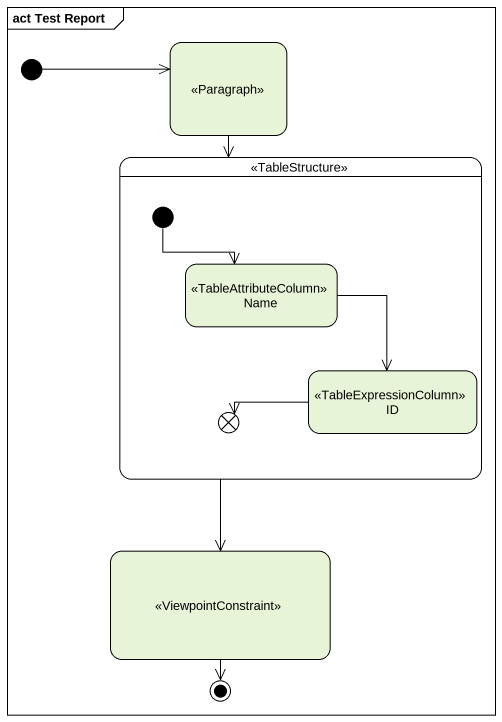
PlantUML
@startuml
mainframe act Test Report
hide empty description
state " " as state1 <<Paragraph>>
state " " as state2 <<TableStructure>> {
  state Name <<TableAttributeColumn>>
  state ID <<TableExpressionColumn>>
  state flowfinal1 <<end>>
  [*] --> Name
}
state " " as state3 <<ViewpointConstraint>>
[*] -right-> state1
state1 --> state2
state2 --> state3
Name --> ID
ID -left-> flowfinal1
state3 --> [*]
@enduml
